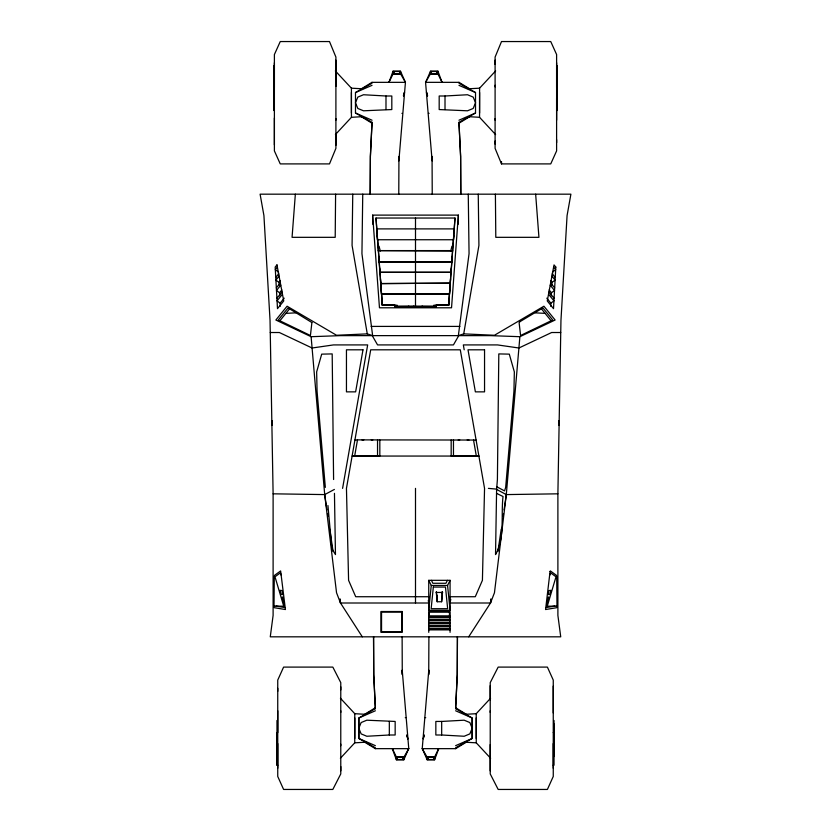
<?xml version="1.0" encoding="UTF-8"?>
<svg xmlns="http://www.w3.org/2000/svg" width="831" height="831" viewBox="0 0 831 831"><rect width="100%" height="100%" fill="white"/><g stroke="black" fill="none" stroke-linecap="round" stroke-linejoin="round"><path stroke-width="1.25" d="M273.638 107.064L273.638 74.458M274.396 144.906L274.396 118.033M274.396 87.432L274.396 62.751M277.741 765.206L276.972 765.206L276.972 732.61L277.741 732.61L277.741 680.08L283.6 667.096L332.836 667.096L340.772 682.625L340.772 712.416M277.741 768.249L277.741 710.806M277.741 691.34L277.741 688.297M335.901 145.311L335.901 118.584M335.901 86.434L335.901 60.144M340.772 770.856L340.772 766.556M340.772 745.739L340.772 710.806M340.772 689.979L340.772 686.832M354.764 717.911L354.754 738.51M340.378 758.267L354.744 742.821L354.775 713.694L340.419 698.237M385.989 109.557L385.989 96.001L363.49 94.744L357.818 97.102L355.46 102.774L357.818 108.456L363.49 110.803L391.817 109.557L391.817 96.001L385.989 96.001M455.617 708.656L457.268 674.575L457.434 636.826L457.268 674.575L455.617 708.656L472.174 717.994L472.195 728.226L469.847 733.898L464.165 736.256L441.677 734.999L441.677 721.443L464.165 720.197L469.847 722.544L472.195 728.226L472.174 738.458L455.617 747.796L455.689 748.658L422.231 748.658L428.786 670.098L428.723 674.575L428.9 636.826M495.598 134.58L479.56 117.306L479.591 88.179L495.65 70.926M479.57 113.089L479.591 92.49M490.228 770.856L490.228 744.566M490.228 712.416L490.228 685.689M495.099 144.168L495.099 141.021M495.099 120.194L495.099 85.261M495.099 64.444L495.099 60.144M553.259 768.249L553.259 743.568M553.259 712.967L553.259 686.094M554.028 756.542L554.028 723.936M556.604 142.703L556.604 139.66M556.604 120.194L556.604 62.751M556.604 65.794L557.362 65.794L557.362 98.39L556.604 98.39L556.604 150.92L550.745 163.904L501.509 163.904L495.099 148.375L495.099 118.584M398.776 194.174L398.942 156.425L398.88 160.902L405.435 82.342L400.49 71.196L393.053 71.196L388.95 82.342L393.105 73.834L393.053 71.196M274.739 606.079L283.745 606.235L283.786 602.413M335.599 194.174L335.205 237.323L292.065 237.323L295.348 194.174M352.749 194.174L352.074 245.415L367.281 333.875L372.641 335.631L361.942 253.663L362.742 194.174M557.892 493.822L560.956 320.361L567.074 215.593L570.897 194.174L260.103 194.174L263.926 215.593L270.044 320.361L273.108 493.822L273.108 615.407L270.272 636.826L560.728 636.826L557.892 615.407L557.892 493.822L506.297 494.59L495.91 489.054L488.41 488.379M408.675 748.658L403.835 759.804L396.387 759.804L396.449 757.166L392.388 748.658M397.125 759.565L397.457 756.771L402.869 756.771L403.149 757.405L403.108 759.565L397.125 759.565L397.415 758.745M403.835 759.804L403.897 757.166L408.769 748.658L402.214 670.098L402.277 674.575L402.121 636.826M432.234 194.174L432.058 156.425L432.12 160.902L425.565 82.342L430.448 73.834L430.51 71.196L437.947 71.196L442.05 82.342L437.895 73.834L437.947 71.196M431.185 73.595L431.237 71.435L437.21 71.435L436.877 74.229L431.476 74.229L431.185 73.595L437.158 73.595M372.039 122.344L370.387 156.425L370.211 194.174L370.387 156.425L372.039 122.344L355.481 113.006L355.481 92.542L372.039 83.204L371.976 82.342L405.435 82.342L400.552 73.834L400.49 71.196M550.693 306.275L550.87 303.159L546.808 298.163M551.275 295.888L551.452 292.772L549.166 289.957M551.846 285.5L552.023 282.374L550.641 280.681M552.428 275.103L552.594 271.986L555.669 269.68L553.612 267.146M448.688 305.289L449.405 294.018L381.595 294.018L449.405 294.018M451.004 272.308L379.996 272.308L451.004 272.308L449.488 294.434L449.8 289.635M451.077 272.724L452.604 250.598L378.396 250.598L452.604 251.014L453.394 239.744L377.606 239.744L378.323 251.014M377.201 235.36L377.523 240.211L376.007 218.034L454.993 218.034L453.477 240.159L453.799 235.36M448.688 305.33L449.01 300.49M450.288 283.62L450.599 278.78M451.077 272.765L451.399 267.925M378.801 257.07L379.123 261.91L451.804 261.869L452.199 257.07M468.705 636.826L490.498 603.005L490.768 599.151M376.007 218.034L382.395 305.289L397.145 305.226L397.145 306.587L433.855 306.587L433.855 305.226L448.605 305.289L454.993 218.034M458.359 215.115L451.534 307.792L379.466 307.792L372.641 215.115L458.359 215.115L458.359 224.141M408.769 748.658L375.311 748.658L375.383 747.796L358.826 738.458L358.826 717.994L375.383 708.656L373.732 674.575L373.555 636.826L373.732 674.575L375.383 708.656M430.51 71.196L425.659 82.342L459.024 82.342L458.961 83.204L475.519 92.542L475.519 113.006L458.961 122.344L460.613 156.425L460.79 194.174L460.613 156.425L458.961 122.344M436.254 592.015L437.189 601.737L441.625 601.737L442.372 591.745M271.882 424.402L272.184 420.559M271.903 425.493L272.204 421.618M496.824 486.8L504.562 490.924L505.664 487.382L513.942 391.141L514.347 371.893L509.299 354.141L498.808 353.913L497.405 479.508L496.606 489.428L495.536 554.578C504.988 538.581 500.864 514.742 503.025 496.512L496.543 493.354M450.766 599.234L450.07 603.005L490.498 603.005L494.455 592.773L506.297 494.59L519.884 336.7L555.129 320.018L543.921 306.213L494.445 335.267L463.719 333.875L458.359 335.631L469.058 253.663L468.258 194.174M428.744 610.297L431.258 585.46L428.744 580.329L450.07 580.329L450.07 610.297L428.744 610.297L428.744 580.329M442.092 593.885L442.331 591.568M441.625 601.737L442.559 592.015M490.498 603.005L491.059 599.182M503.139 516.28L503.513 513.724M504.064 509.902L506.297 494.59M497.946 551.389L501.218 529.129M463.719 333.875L478.926 245.415L478.251 194.174M342.59 488.379L367.666 344.917L333.491 344.917L312.082 348.002L279.361 332.514L270.262 332.514M451.171 440.046L451.171 456.053L478.885 456.053L352.115 456.053L354.692 455.876L357.496 439.879L476.09 440.046M450.745 251.066L451.919 246.215M403.492 95.835L404.51 92.148L403.44 95.835M556.261 606.079L547.255 606.235L556.012 576.787L550.641 572.881L549.717 575.291M399.482 72.255L399.763 71.435L393.79 71.435L393.842 73.595L394.123 74.229L399.524 74.229L399.763 71.435M427.892 759.565L428.131 756.771L433.543 756.771L433.824 757.405L433.875 759.565L427.892 759.565L428.183 758.745M436.929 72.255L437.21 71.435M422.325 748.658L427.165 759.804L434.613 759.804L438.706 748.658M434.613 759.804L434.551 757.166L438.612 748.658M447.4 580.329L445.956 583.279L432.858 583.279L431.424 580.329M450.07 610.297L447.566 585.46L450.07 580.329M458.764 335.631L453.435 344.917L377.565 344.917L372.236 335.631M277.388 267.146L275.331 269.68L278.406 271.986L278.572 275.103M275.767 277.471L278.655 273.908M279.081 276.162L275.902 280.078L278.977 282.374L279.154 285.5M278.977 282.374L280.359 280.681M276.339 287.869L280.348 282.935M280.774 285.189L276.484 290.466L279.548 292.772L279.725 295.888M279.548 292.772L281.834 289.957M276.92 298.256L282.041 291.951M282.467 294.205L277.055 300.853L280.13 303.159L280.307 306.275M280.13 303.159L284.192 298.163M280.182 320.402L289.292 309.184M335.402 134.58L351.44 117.306L351.409 88.179L335.35 70.926M490.622 758.267L476.256 742.821L476.225 713.694L490.581 698.237M552.023 282.374L555.098 280.078L551.919 276.162M551.452 292.772L554.516 290.466L550.226 285.189M550.87 303.159L553.945 300.853L548.533 294.205M360.498 89.353L371.976 82.342M459.024 123.206L470.502 116.195M363.833 714.805L375.311 707.794M455.689 748.658L467.167 741.647M273.108 493.822L324.703 494.59L334.394 489.428M355.481 92.542L372.039 85.333M458.961 120.225L475.519 113.006M375.383 710.775L358.826 717.994L358.826 738.458L375.383 745.667M455.617 745.667L472.174 738.458L472.174 717.994L455.617 710.775M546.092 607.554L554.879 606.1M428.443 113.4L429.076 113.348M405.268 717.652L405.84 717.6M458.213 440.015L459.74 439.9M452.5 456.032L454.204 455.897M354.91 440.046L357.496 439.879M362.067 440.015L363.791 439.9M353.497 456.032L355.408 455.897M351.44 117.306L362.794 116.641M464.872 714.359L476.225 713.694M468.237 88.813L479.591 88.179M445.011 96.001L467.51 94.744L473.182 97.102L475.54 102.774L473.182 108.456L467.51 110.803L439.184 109.557L439.184 96.001L445.011 96.001L445.011 109.557M389.324 734.999L366.835 736.256L361.153 733.898L358.805 728.226L361.153 722.544L366.835 720.197L395.161 721.443L395.161 734.999L389.324 734.999L389.324 721.443M354.754 742.821L366.097 742.187M285.916 313.37L295.888 312.84M367.281 333.875L336.555 335.267L287.079 306.213L275.871 320.018L311.116 336.7L340.502 335.631L490.498 335.631L519.884 336.7M413.765 306.161L422.241 306.161M274.396 65.794L273.638 65.794L273.638 110.513M393.842 73.595L399.815 73.595M393.105 73.834L400.552 73.834M430.448 73.834L437.895 73.834M273.638 98.39L274.396 98.39M402.048 113.359L401.924 113.348M376.807 228.889L454.193 228.889M382.395 304.873L394.85 304.873L394.85 307.013L436.15 307.013L436.15 304.873L448.605 304.873M408.79 306.068L397.145 306.161M413.765 306.068L408.759 306.161M394.85 306.857L436.15 306.857M371.104 326.406L459.896 326.406M560.738 332.514L551.639 332.514L518.918 348.002L497.509 344.917L463.334 344.917L464.186 349.809M354.692 455.876L379.829 456.053L379.829 440.046M431.258 585.46L447.566 585.46M436.254 592.451L442.559 592.451M428.744 596.731L355.71 596.731L348.584 580.329L346.454 488.379L370.699 349.809L460.301 349.809L484.546 488.379L482.416 580.329L475.29 596.731L450.07 596.731M311.116 336.7L324.703 494.59L336.545 592.773L340.502 603.005L428.744 603.005L428.287 600.491M428.744 616.197L450.07 616.197M428.744 616.81L450.07 616.81M428.744 617.454L450.07 617.454M428.744 619.303L450.07 619.303M428.744 619.916L450.07 619.916M428.744 620.56L450.07 620.56M428.744 622.398L450.07 622.398M428.744 623.021L450.07 623.021M428.744 623.666L450.07 623.666M428.744 625.504L450.07 625.504M428.744 626.117L450.07 626.117M428.744 626.771L450.07 626.771M428.744 628.61L450.07 628.61M428.744 629.223L450.07 629.223M428.744 629.867L450.07 629.867M425.108 717.6L425.732 717.652M441.677 721.443L435.839 721.443L435.839 734.999L441.677 734.999M553.259 732.61L554.028 732.61M396.449 757.166L403.897 757.166M422.231 748.658L427.103 757.166L434.551 757.166M397.176 757.405L403.149 757.405M427.851 757.405L433.824 757.405M553.259 765.206L554.028 765.206L554.028 720.487M422.096 306.068L433.855 306.161M535.112 312.84L545.084 313.37M351.409 88.179L362.763 88.813M464.903 742.187L476.246 742.821M468.206 116.641L479.56 117.306M354.775 713.694L366.128 714.359M467.209 439.9L468.933 440.015M475.592 455.897L477.503 456.032M371.26 439.9L372.787 440.015M376.796 455.897L378.5 456.032M276.121 606.1L284.908 607.554M458.961 85.333L475.519 92.542M355.481 113.006L372.039 120.225M459.024 82.342L470.502 89.353M360.498 116.195L371.976 123.206M455.689 707.794L467.167 714.805M363.833 741.647L375.311 748.658M552.345 273.908L555.233 277.471M550.652 282.935L554.661 287.869M548.959 291.951L554.08 298.256M541.708 309.184L550.818 320.402M327.933 505.497L331.881 548.73L335.464 554.578L334.457 493.354M339.941 599.182L340.502 603.005L362.295 636.826M281.283 575.291L280.359 572.881L274.988 576.787L283.745 606.235M392.294 748.658L396.387 759.804M393.79 71.435L394.071 72.255M433.585 758.745L433.875 759.565M431.237 71.435L431.518 72.255M402.817 758.745L403.108 759.565M427.508 95.835L426.49 92.148L427.56 95.835M379.081 246.215L380.255 251.066M473.504 439.879L476.308 455.876M329.782 529.129L333.054 551.389M324.703 494.59L326.936 509.902M327.487 513.724L327.861 516.28M436.836 595.048L437.075 597.364M325.337 487.382L317.058 391.141L316.653 371.893L321.701 354.141L332.192 353.913L333.595 479.508M558.816 420.559L559.118 424.402M558.806 421.629L559.097 425.493M535.652 194.174L538.935 237.323L495.795 237.323L495.401 194.174M436.441 591.745L437.189 601.737M340.232 599.151L340.502 603.005M380.401 278.78L380.712 283.62M381.2 289.635L381.512 294.475L379.996 272.308M381.99 300.49L382.312 305.33M379.601 267.925L379.923 272.765M381.595 294.018L382.312 305.289M378.396 250.598L379.923 272.724M427.103 757.166L427.165 759.804M547.213 602.413L547.255 606.235M476.236 717.911L476.246 738.51M351.409 92.49L351.43 113.089M557.362 65.794L557.362 110.513M556.604 87.432L556.604 54.534L550.745 41.55L501.509 41.55L495.099 57.079L495.099 86.871M501.509 161.578L501.509 163.904M490.228 699.692L490.228 682.625L498.164 667.096L547.4 667.096L553.259 680.08L553.259 776.466L547.4 789.45L498.164 789.45L490.228 773.921L490.228 710.806M453.466 439.879L453.466 455.876M451.804 261.869L379.196 261.869M450.07 632.329L450.07 611.523L428.744 611.523L428.744 632.329M415.5 218.034L415.5 306.587M415.5 488.379L415.5 603.005M377.534 439.879L377.534 455.876M372.641 215.115L372.641 224.141M340.772 744.129L340.772 773.921L332.836 789.45L283.6 789.45L277.741 776.466L277.741 743.568M335.901 120.194L335.901 57.079L329.492 41.55L280.255 41.55L274.396 54.534L274.396 150.92L280.255 163.904L329.492 163.904L335.901 148.375L335.901 135.006M276.972 720.487L276.972 765.206M274.282 576.309L274.012 607.004L274.282 607.7L285.428 609.538L280.629 570.928L274.604 575.312L274.282 576.309M555.814 267.083L553.508 308.654L547.265 300.967L554.038 264.892L555.814 267.083M311.895 322.542L310.42 335.506L278.292 319.997L288.097 307.927L311.895 322.542M433.335 587.07L431.154 608.697L447.66 608.697L445.478 587.07L433.335 587.07M548.159 597.271L547.754 601.291L548.979 597.188L548.159 597.271M548.844 590.571L548.439 594.591L549.79 594.445L551.005 590.342L548.844 590.571M550.07 571.499L545.572 609.538L556.718 607.7L556.988 607.004L556.718 576.309L556.396 575.312L550.371 570.928L550.07 571.499M362.991 349.809L355.626 391.858L346.454 391.858L346.454 349.809L362.991 349.809M424.215 735.165L423.208 738.852L424.174 735.165M276.962 264.892L275.186 267.083L277.492 308.654L283.735 300.967L276.962 264.892M519.739 321.805L519.105 322.542L520.58 335.506L552.708 319.997L542.903 307.927L519.739 321.805M450.205 283.163L380.795 283.579L450.205 283.163M484.546 349.809L468.009 349.809L475.374 391.858L484.546 391.858L484.546 349.809M402.256 611.523L380.93 611.523L380.93 632.329L402.256 632.329L402.256 611.523M401.643 612.042L381.543 612.042L381.543 631.809L401.643 631.809L401.643 612.042M449.457 612.042L429.357 612.042L429.357 616.29L449.457 616.29L449.457 612.042M407.844 738.852L406.785 735.165L407.844 738.852M282.156 590.571L279.995 590.342L281.21 594.445L282.561 594.591L282.156 590.571M282.841 597.271L282.021 597.188L283.246 601.291L282.841 597.271"/></g></svg>
